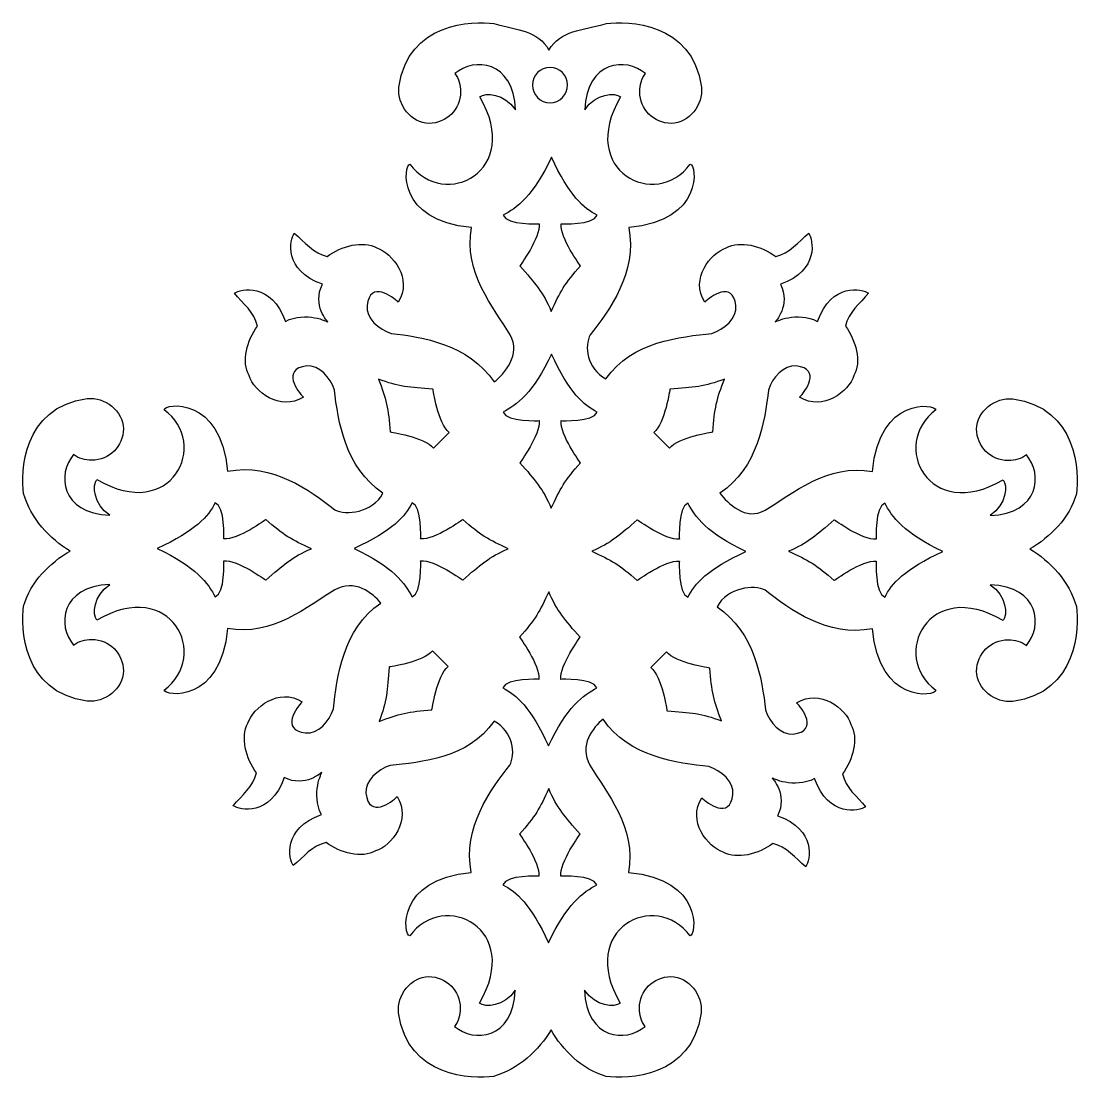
# Model space of a CAD drawing. Header units: centimetres. Extents: x 1 to 126, y -110 to -2.
# Drawn here: x 103.56 to 113.59, y -93.68 to -83.65 of the extents above; entities that cross this region are included whole.
import ezdxf

# ---------------------------------------------------------------- set-up
doc = ezdxf.new("R2010")
doc.units = ezdxf.units.CM
doc.header["$MEASUREMENT"] = 0
doc.layers.add('layer 1', color=7, linetype='Continuous')

msp = doc.modelspace()

# ---------------------------------------------------------------- linework, layer by layer
at = {"layer": 'layer 1', "color": 250}
for points, knots in [([(109.90951, -85.00401), (109.5863, -85.44467), (108.83051, -85.07389), (109.24767, -84.36676), (109.24767, -84.36676), (109.19245, -84.32027), (109.01589, -84.33237), (108.90816, -84.48882), (108.90816, -84.48882), (108.93033, -84.01864), (109.3018, -83.98812), (109.48289, -84.14538), (109.48289, -84.14538), (109.44838, -84.19419), (109.42944, -84.25377), (109.42944, -84.31811), (109.42944, -84.31811), (109.42944, -84.48349), (109.56351, -84.61756), (109.7289, -84.61756), (109.7289, -84.61756), (109.89429, -84.61756), (110.03644, -84.43918), (110.01409, -84.27532), (110.01409, -84.27532), (109.92853, -83.64787), (109.30977, -83.6488), (109.11362, -83.67069), (109.11362, -83.67069), (108.88077, -83.73706), (108.67963, -83.73273), (108.56898, -83.92245), (108.56898, -83.92245), (108.45831, -83.73273), (108.27918, -83.73706), (108.04631, -83.67069), (108.04631, -83.67069), (107.85017, -83.6488), (107.23141, -83.64787), (107.14584, -84.27532), (107.14584, -84.27532), (107.12349, -84.43918), (107.26564, -84.61756), (107.43104, -84.61756), (107.43104, -84.61756), (107.59643, -84.61756), (107.7305, -84.48349), (107.7305, -84.31811), (107.7305, -84.31811), (107.7305, -84.25377), (107.71156, -84.19419), (107.67704, -84.14538), (107.67704, -84.14538), (107.85814, -83.98812), (108.22962, -84.01864), (108.25178, -84.48882), (108.25178, -84.48882), (108.14405, -84.33237), (107.96749, -84.32027), (107.91226, -84.36676), (107.91226, -84.36676), (108.32943, -85.07389), (107.57364, -85.44467), (107.25043, -85.00401), (107.25043, -85.00401), (107.19174, -85.006), (107.11731, -85.54448), (107.83432, -85.60473), (107.83432, -85.60473), (107.75242, -86.03324), (108.04971, -86.36761), (108.19984, -86.62281), (108.19984, -86.62281), (108.30892, -86.80822), (108.14237, -86.99809), (108.04949, -87.07054), (108.04949, -87.07054), (107.80439, -86.70963), (107.36512, -86.6442), (107.07113, -86.60912), (107.07113, -86.60912), (106.95628, -86.57461), (106.82825, -86.46333), (106.8427, -86.34642), (106.8427, -86.34642), (106.87314, -86.10023), (107.08958, -86.26395), (107.13872, -86.31441), (107.13872, -86.31441), (107.27814, -86.09188), (107.08447, -85.84825), (106.93503, -85.79922), (106.93503, -85.79922), (106.80356, -85.72531), (106.59886, -85.78008), (106.46542, -85.87908), (106.46542, -85.87908), (106.33398, -85.85218), (106.25021, -85.74019), (106.15263, -85.66002), (106.15263, -85.66002), (106.11116, -85.72022), (106.04794, -86.01122), (106.41994, -86.14402), (106.41994, -86.14402), (106.32021, -86.34398), (106.47205, -86.5009), (106.47205, -86.5009), (106.47205, -86.5009), (106.47205, -86.5009), (106.2684, -86.39578), (106.06846, -86.49551), (106.06846, -86.49551), (105.93565, -86.12352), (105.64464, -86.18675), (105.58444, -86.2282), (105.58444, -86.2282), (105.66461, -86.3258), (105.77661, -86.40955), (105.80351, -86.54099), (105.80351, -86.54099), (105.7045, -86.67442), (105.64973, -86.87913), (105.72366, -87.01061), (105.72366, -87.01061), (105.77266, -87.16005), (106.0163, -87.35371), (106.23884, -87.21429), (106.23884, -87.21429), (106.18838, -87.16516), (106.02465, -86.9487), (106.27084, -86.91828), (106.27084, -86.91828), (106.38775, -86.90381), (106.49903, -87.03186), (106.53354, -87.1467), (106.53354, -87.1467), (106.56862, -87.4407), (106.63332, -87.8807), (106.99422, -88.12579), (106.99422, -88.12579), (106.89415, -88.30926), (106.64267, -88.33952), (106.53706, -88.28272), (106.53706, -88.28272), (106.30436, -88.09964), (105.94749, -87.8353), (105.51898, -87.91718), (105.51898, -87.91718), (105.45873, -87.20019), (104.92025, -87.27461), (104.91825, -87.3333), (104.91825, -87.3333), (105.35891, -87.65652), (104.98814, -88.41231), (104.28102, -87.99514), (104.28102, -87.99514), (104.23452, -88.05037), (104.24661, -88.22692), (104.40307, -88.33466), (104.40307, -88.33466), (103.93289, -88.31249), (103.90237, -87.94102), (104.05963, -87.75992), (104.05963, -87.75992), (104.10844, -87.79444), (104.16802, -87.81338), (104.23235, -87.81338), (104.23235, -87.81338), (104.39774, -87.81338), (104.53181, -87.67931), (104.53181, -87.51391), (104.53181, -87.51391), (104.53181, -87.34852), (104.35344, -87.20637), (104.18956, -87.22872), (104.18956, -87.22872), (103.56211, -87.31428), (103.56306, -87.93304), (103.58493, -88.12918), (103.58493, -88.12918), (103.65131, -88.36204), (103.83654, -88.56318), (104.02624, -88.67385), (104.02624, -88.67385), (103.83654, -88.78451), (103.65131, -88.96364), (103.58493, -89.1965), (103.58493, -89.1965), (103.56306, -89.39265), (103.56211, -90.0114), (104.18956, -90.09697), (104.18956, -90.09697), (104.35344, -90.11932), (104.53181, -89.97717), (104.53181, -89.81178), (104.53181, -89.81178), (104.53181, -89.64638), (104.39774, -89.51231), (104.23235, -89.51231), (104.23235, -89.51231), (104.16802, -89.51231), (104.10844, -89.53126), (104.05963, -89.56577), (104.05963, -89.56577), (103.90237, -89.38467), (103.93289, -89.0132), (104.40307, -88.99104), (104.40307, -88.99104), (104.24661, -89.09876), (104.23452, -89.27533), (104.28102, -89.33055), (104.28102, -89.33055), (104.98814, -88.91338), (105.35891, -89.66918), (104.91825, -89.99238), (104.91825, -89.99238), (104.92025, -90.05108), (105.45873, -90.12551), (105.51898, -89.40849), (105.51898, -89.40849), (105.94749, -89.49039), (106.28186, -89.1931), (106.53706, -89.04297), (106.53706, -89.04297), (106.72247, -88.93389), (106.90021, -89.07451), (106.97266, -89.16739), (106.97266, -89.16739), (106.61175, -89.4125), (106.55844, -89.87771), (106.52336, -90.17171), (106.52336, -90.17171), (106.48884, -90.28655), (106.37756, -90.41458), (106.26066, -90.40013), (106.26066, -90.40013), (106.01446, -90.3697), (106.17818, -90.15325), (106.22865, -90.10411), (106.22865, -90.10411), (106.00612, -89.9647), (105.76248, -90.15837), (105.71346, -90.3078), (105.71346, -90.3078), (105.63953, -90.43927), (105.69432, -90.64398), (105.79331, -90.77741), (105.79331, -90.77741), (105.76642, -90.90886), (105.65442, -90.99261), (105.57424, -91.0902), (105.57424, -91.0902), (105.63445, -91.13166), (105.92545, -91.19488), (106.05826, -90.8229), (106.05826, -90.8229), (106.2582, -90.92263), (106.41515, -90.77078), (106.41515, -90.77078), (106.41515, -90.77078), (106.41515, -90.77078), (106.31001, -90.97443), (106.40975, -91.17438), (106.40975, -91.17438), (106.03776, -91.30719), (106.10098, -91.59818), (106.14244, -91.65839), (106.14244, -91.65839), (106.24003, -91.57821), (106.32379, -91.46622), (106.45523, -91.43933), (106.45523, -91.43933), (106.58866, -91.53833), (106.79337, -91.5931), (106.92483, -91.51918), (106.92483, -91.51918), (107.07427, -91.47016), (107.26795, -91.22652), (107.12853, -91.00399), (107.12853, -91.00399), (107.07938, -91.05446), (106.86294, -91.21818), (106.8325, -90.97198), (106.8325, -90.97198), (106.81805, -90.85507), (106.9461, -90.7438), (107.06093, -90.70929), (107.06093, -90.70929), (107.35492, -90.6742), (107.80246, -90.64774), (108.04756, -90.28685), (108.04756, -90.28685), (108.23103, -90.38691), (108.25377, -90.60015), (108.19696, -90.70577), (108.19696, -90.70577), (108.01389, -90.93846), (107.74955, -91.29532), (107.83143, -91.72384), (107.83143, -91.72384), (107.11443, -91.78408), (107.18886, -92.32257), (107.24755, -92.32456), (107.24755, -92.32456), (107.57076, -91.8839), (108.32655, -92.25467), (107.90938, -92.9618), (107.90938, -92.9618), (107.96461, -93.00831), (108.14117, -92.9962), (108.2489, -92.83975), (108.2489, -92.83975), (108.22673, -93.30993), (107.85526, -93.34045), (107.67417, -93.18319), (107.67417, -93.18319), (107.70868, -93.13438), (107.72762, -93.07479), (107.72762, -93.01047), (107.72762, -93.01047), (107.72762, -92.84507), (107.59355, -92.711), (107.42816, -92.711), (107.42816, -92.711), (107.26277, -92.711), (107.12062, -92.88938), (107.14297, -93.05325), (107.14297, -93.05325), (107.22852, -93.68069), (107.84729, -93.67975), (108.04344, -93.65787), (108.04344, -93.65787), (108.27629, -93.5915), (108.47743, -93.40628), (108.5881, -93.21657), (108.5881, -93.21657), (108.69875, -93.40628), (108.87789, -93.5915), (109.11075, -93.65787), (109.11075, -93.65787), (109.30689, -93.67975), (109.92565, -93.68069), (110.01122, -93.05325), (110.01122, -93.05325), (110.03357, -92.88938), (109.89142, -92.711), (109.72602, -92.711), (109.72602, -92.711), (109.56063, -92.711), (109.42656, -92.84507), (109.42656, -93.01047), (109.42656, -93.01047), (109.42656, -93.07479), (109.44551, -93.13438), (109.48002, -93.18319), (109.48002, -93.18319), (109.29893, -93.34045), (108.92745, -93.30993), (108.90528, -92.83975), (108.90528, -92.83975), (109.01301, -92.9962), (109.18957, -93.00831), (109.2448, -92.9618), (109.2448, -92.9618), (108.82763, -92.25467), (109.58343, -91.8839), (109.90664, -92.32456), (109.90664, -92.32456), (109.96533, -92.32257), (110.03975, -91.78408), (109.32276, -91.72384), (109.32276, -91.72384), (109.40464, -91.29532), (109.10736, -90.96095), (108.95722, -90.70577), (108.95722, -90.70577), (108.84814, -90.52035), (108.98876, -90.34261), (109.08164, -90.27016), (109.08164, -90.27016), (109.32675, -90.63108), (109.79194, -90.68439), (110.08593, -90.71948), (110.08593, -90.71948), (110.20078, -90.75399), (110.32882, -90.86527), (110.31436, -90.98218), (110.31436, -90.98218), (110.28394, -91.22836), (110.06748, -91.06464), (110.01834, -91.01418), (110.01834, -91.01418), (109.87892, -91.2367), (110.07259, -91.48035), (110.22204, -91.52936), (110.22204, -91.52936), (110.3535, -91.60329), (110.5582, -91.54852), (110.69164, -91.44951), (110.69164, -91.44951), (110.82308, -91.47641), (110.90685, -91.58841), (111.00443, -91.66858), (111.00443, -91.66858), (111.0459, -91.60838), (111.10912, -91.31738), (110.73712, -91.18456), (110.73712, -91.18456), (110.83685, -90.98462), (110.68502, -90.82769), (110.68502, -90.82769), (110.68502, -90.82769), (110.68502, -90.82769), (110.88866, -90.93281), (111.08862, -90.83308), (111.08862, -90.83308), (111.22143, -91.20508), (111.51243, -91.14185), (111.57263, -91.10038), (111.57263, -91.10038), (111.49245, -91.00281), (111.38045, -90.91904), (111.35357, -90.7876), (111.35357, -90.7876), (111.45256, -90.65417), (111.50734, -90.44946), (111.4334, -90.31799), (111.4334, -90.31799), (111.3844, -90.16855), (111.14074, -89.97488), (110.91822, -90.1143), (110.91822, -90.1143), (110.96868, -90.16344), (111.13241, -90.3799), (110.88622, -90.41032), (110.88622, -90.41032), (110.76931, -90.42477), (110.65804, -90.29674), (110.62352, -90.18189), (110.62352, -90.18189), (110.58844, -89.8879), (110.52374, -89.4479), (110.16284, -89.20281), (110.16284, -89.20281), (110.26291, -89.01933), (110.5144, -88.98904), (110.62, -89.04585), (110.62, -89.04585), (110.8527, -89.22892), (111.20957, -89.49327), (111.63808, -89.41138), (111.63808, -89.41138), (111.69833, -90.12838), (112.23682, -90.05395), (112.23881, -89.99526), (112.23881, -89.99526), (111.79815, -89.67205), (112.16892, -88.91626), (112.87604, -89.33343), (112.87604, -89.33343), (112.92256, -89.2782), (112.91045, -89.10165), (112.75399, -88.99391), (112.75399, -88.99391), (113.22417, -89.01608), (113.25469, -89.38755), (113.09743, -89.56865), (113.09743, -89.56865), (113.04862, -89.53413), (112.98904, -89.51519), (112.92471, -89.51519), (112.92471, -89.51519), (112.75932, -89.51519), (112.62525, -89.64926), (112.62525, -89.81465), (112.62525, -89.81465), (112.62525, -89.98005), (112.80362, -90.1222), (112.9675, -90.09985), (112.9675, -90.09985), (113.59495, -90.01429), (113.59401, -89.39552), (113.57213, -89.19938), (113.57213, -89.19938), (113.50576, -88.96653), (113.32052, -88.76538), (113.13083, -88.65473), (113.13083, -88.65473), (113.32052, -88.54406), (113.50576, -88.36493), (113.57213, -88.13207), (113.57213, -88.13207), (113.59401, -87.93592), (113.59495, -87.31716), (112.9675, -87.23159), (112.9675, -87.23159), (112.80362, -87.20925), (112.62525, -87.3514), (112.62525, -87.51679), (112.62525, -87.51679), (112.62525, -87.68218), (112.75932, -87.81626), (112.92471, -87.81626), (112.92471, -87.81626), (112.98904, -87.81626), (113.04862, -87.79731), (113.09743, -87.7628), (113.09743, -87.7628), (113.25469, -87.94389), (113.22417, -88.31536), (112.75399, -88.33753), (112.75399, -88.33753), (112.91045, -88.22981), (112.92256, -88.05326), (112.87604, -87.99801), (112.87604, -87.99801), (112.16892, -88.41518), (111.79815, -87.65939), (112.23881, -87.33618), (112.23881, -87.33618), (112.23682, -87.27749), (111.69833, -87.20306), (111.63808, -87.92007), (111.63808, -87.92007), (111.20957, -87.83818), (110.8752, -88.13546), (110.62, -88.28559), (110.62, -88.28559), (110.43459, -88.39467), (110.26314, -88.21868), (110.1907, -88.12579), (110.1907, -88.12579), (110.5516, -87.8807), (110.6163, -87.4407), (110.65138, -87.1467), (110.65138, -87.1467), (110.68589, -87.03186), (110.79717, -86.90381), (110.91408, -86.91828), (110.91408, -86.91828), (111.16027, -86.9487), (110.99655, -87.16516), (110.94609, -87.21429), (110.94609, -87.21429), (111.16862, -87.35371), (111.41226, -87.16005), (111.46128, -87.01061), (111.46128, -87.01061), (111.53519, -86.87913), (111.48041, -86.67442), (111.38142, -86.54099), (111.38142, -86.54099), (111.4083, -86.40955), (111.52031, -86.3258), (111.60048, -86.2282), (111.60048, -86.2282), (111.54028, -86.18675), (111.24929, -86.12352), (111.11647, -86.49551), (111.11647, -86.49551), (110.91652, -86.39578), (110.71288, -86.5009), (110.71288, -86.5009), (110.71288, -86.5009), (110.71288, -86.5009), (110.86473, -86.34398), (110.76499, -86.14402), (110.76499, -86.14402), (111.13697, -86.01122), (111.07375, -85.72022), (111.0323, -85.66002), (111.0323, -85.66002), (110.93471, -85.74019), (110.85094, -85.85218), (110.71951, -85.87908), (110.71951, -85.87908), (110.58608, -85.78008), (110.38135, -85.72531), (110.24989, -85.79922), (110.24989, -85.79922), (110.10045, -85.84825), (109.90679, -86.09188), (110.04619, -86.31441), (110.04619, -86.31441), (110.09534, -86.26395), (110.31179, -86.10023), (110.34223, -86.34642), (110.34223, -86.34642), (110.35667, -86.46333), (110.22864, -86.57461), (110.1138, -86.60912), (110.1138, -86.60912), (109.8198, -86.6442), (109.3546, -86.68082), (109.10952, -87.04173), (109.10952, -87.04173), (108.92604, -86.94166), (108.90329, -86.72842), (108.96009, -86.62281), (108.96009, -86.62281), (109.14317, -86.39013), (109.40751, -86.03324), (109.32563, -85.60473), (109.32563, -85.60473), (110.04263, -85.54448), (109.9682, -85.006), (109.90951, -85.00401)], [0, 0, 0, 0, 0.00653595, 0.00653595, 0.00653595, 0.00653595, 0.0130719, 0.0130719, 0.0130719, 0.0130719, 0.01960784, 0.01960784, 0.01960784, 0.01960784, 0.02614379, 0.02614379, 0.02614379, 0.02614379, 0.03267974, 0.03267974, 0.03267974, 0.03267974, 0.03921569, 0.03921569, 0.03921569, 0.03921569, 0.04575163, 0.04575163, 0.04575163, 0.04575163, 0.05228758, 0.05228758, 0.05228758, 0.05228758, 0.05882353, 0.05882353, 0.05882353, 0.05882353, 0.06535948, 0.06535948, 0.06535948, 0.06535948, 0.07189542, 0.07189542, 0.07189542, 0.07189542, 0.07843137, 0.07843137, 0.07843137, 0.07843137, 0.08496732, 0.08496732, 0.08496732, 0.08496732, 0.09150327, 0.09150327, 0.09150327, 0.09150327, 0.09803922, 0.09803922, 0.09803922, 0.09803922, 0.10457516, 0.10457516, 0.10457516, 0.10457516, 0.11111111, 0.11111111, 0.11111111, 0.11111111, 0.11764706, 0.11764706, 0.11764706, 0.11764706, 0.12418301, 0.12418301, 0.12418301, 0.12418301, 0.13071895, 0.13071895, 0.13071895, 0.13071895, 0.1372549, 0.1372549, 0.1372549, 0.1372549, 0.14379085, 0.14379085, 0.14379085, 0.14379085, 0.1503268, 0.1503268, 0.1503268, 0.1503268, 0.15686275, 0.15686275, 0.15686275, 0.15686275, 0.16339869, 0.16339869, 0.16339869, 0.16339869, 0.16993464, 0.16993464, 0.16993464, 0.16993464, 0.17647059, 0.17647059, 0.17647059, 0.17647059, 0.18300654, 0.18300654, 0.18300654, 0.18300654, 0.18954248, 0.18954248, 0.18954248, 0.18954248, 0.19607843, 0.19607843, 0.19607843, 0.19607843, 0.20261438, 0.20261438, 0.20261438, 0.20261438, 0.20915033, 0.20915033, 0.20915033, 0.20915033, 0.21568627, 0.21568627, 0.21568627, 0.21568627, 0.22222222, 0.22222222, 0.22222222, 0.22222222, 0.22875817, 0.22875817, 0.22875817, 0.22875817, 0.23529412, 0.23529412, 0.23529412, 0.23529412, 0.24183007, 0.24183007, 0.24183007, 0.24183007, 0.24836601, 0.24836601, 0.24836601, 0.24836601, 0.25490196, 0.25490196, 0.25490196, 0.25490196, 0.26143791, 0.26143791, 0.26143791, 0.26143791, 0.26797386, 0.26797386, 0.26797386, 0.26797386, 0.2745098, 0.2745098, 0.2745098, 0.2745098, 0.28104575, 0.28104575, 0.28104575, 0.28104575, 0.2875817, 0.2875817, 0.2875817, 0.2875817, 0.29411765, 0.29411765, 0.29411765, 0.29411765, 0.30065359, 0.30065359, 0.30065359, 0.30065359, 0.30718954, 0.30718954, 0.30718954, 0.30718954, 0.31372549, 0.31372549, 0.31372549, 0.31372549, 0.32026144, 0.32026144, 0.32026144, 0.32026144, 0.32679739, 0.32679739, 0.32679739, 0.32679739, 0.33333333, 0.33333333, 0.33333333, 0.33333333, 0.33986928, 0.33986928, 0.33986928, 0.33986928, 0.34640523, 0.34640523, 0.34640523, 0.34640523, 0.35294118, 0.35294118, 0.35294118, 0.35294118, 0.35947712, 0.35947712, 0.35947712, 0.35947712, 0.36601307, 0.36601307, 0.36601307, 0.36601307, 0.37254902, 0.37254902, 0.37254902, 0.37254902, 0.37908497, 0.37908497, 0.37908497, 0.37908497, 0.38562092, 0.38562092, 0.38562092, 0.38562092, 0.39215686, 0.39215686, 0.39215686, 0.39215686, 0.39869281, 0.39869281, 0.39869281, 0.39869281, 0.40522876, 0.40522876, 0.40522876, 0.40522876, 0.41176471, 0.41176471, 0.41176471, 0.41176471, 0.41830065, 0.41830065, 0.41830065, 0.41830065, 0.4248366, 0.4248366, 0.4248366, 0.4248366, 0.43137255, 0.43137255, 0.43137255, 0.43137255, 0.4379085, 0.4379085, 0.4379085, 0.4379085, 0.44444444, 0.44444444, 0.44444444, 0.44444444, 0.45098039, 0.45098039, 0.45098039, 0.45098039, 0.45751634, 0.45751634, 0.45751634, 0.45751634, 0.46405229, 0.46405229, 0.46405229, 0.46405229, 0.47058824, 0.47058824, 0.47058824, 0.47058824, 0.47712418, 0.47712418, 0.47712418, 0.47712418, 0.48366013, 0.48366013, 0.48366013, 0.48366013, 0.49019608, 0.49019608, 0.49019608, 0.49019608, 0.49673203, 0.49673203, 0.49673203, 0.49673203, 0.50326797, 0.50326797, 0.50326797, 0.50326797, 0.50980392, 0.50980392, 0.50980392, 0.50980392, 0.51633987, 0.51633987, 0.51633987, 0.51633987, 0.52287582, 0.52287582, 0.52287582, 0.52287582, 0.52941176, 0.52941176, 0.52941176, 0.52941176, 0.53594771, 0.53594771, 0.53594771, 0.53594771, 0.54248366, 0.54248366, 0.54248366, 0.54248366, 0.54901961, 0.54901961, 0.54901961, 0.54901961, 0.55555556, 0.55555556, 0.55555556, 0.55555556, 0.5620915, 0.5620915, 0.5620915, 0.5620915, 0.56862745, 0.56862745, 0.56862745, 0.56862745, 0.5751634, 0.5751634, 0.5751634, 0.5751634, 0.58169935, 0.58169935, 0.58169935, 0.58169935, 0.58823529, 0.58823529, 0.58823529, 0.58823529, 0.59477124, 0.59477124, 0.59477124, 0.59477124, 0.60130719, 0.60130719, 0.60130719, 0.60130719, 0.60784314, 0.60784314, 0.60784314, 0.60784314, 0.61437908, 0.61437908, 0.61437908, 0.61437908, 0.62091503, 0.62091503, 0.62091503, 0.62091503, 0.62745098, 0.62745098, 0.62745098, 0.62745098, 0.63398693, 0.63398693, 0.63398693, 0.63398693, 0.64052288, 0.64052288, 0.64052288, 0.64052288, 0.64705882, 0.64705882, 0.64705882, 0.64705882, 0.65359477, 0.65359477, 0.65359477, 0.65359477, 0.66013072, 0.66013072, 0.66013072, 0.66013072, 0.66666667, 0.66666667, 0.66666667, 0.66666667, 0.67320261, 0.67320261, 0.67320261, 0.67320261, 0.67973856, 0.67973856, 0.67973856, 0.67973856, 0.68627451, 0.68627451, 0.68627451, 0.68627451, 0.69281046, 0.69281046, 0.69281046, 0.69281046, 0.69934641, 0.69934641, 0.69934641, 0.69934641, 0.70588235, 0.70588235, 0.70588235, 0.70588235, 0.7124183, 0.7124183, 0.7124183, 0.7124183, 0.71895425, 0.71895425, 0.71895425, 0.71895425, 0.7254902, 0.7254902, 0.7254902, 0.7254902, 0.73202614, 0.73202614, 0.73202614, 0.73202614, 0.73856209, 0.73856209, 0.73856209, 0.73856209, 0.74509804, 0.74509804, 0.74509804, 0.74509804, 0.75163399, 0.75163399, 0.75163399, 0.75163399, 0.75816993, 0.75816993, 0.75816993, 0.75816993, 0.76470588, 0.76470588, 0.76470588, 0.76470588, 0.77124183, 0.77124183, 0.77124183, 0.77124183, 0.77777778, 0.77777778, 0.77777778, 0.77777778, 0.78431373, 0.78431373, 0.78431373, 0.78431373, 0.79084967, 0.79084967, 0.79084967, 0.79084967, 0.79738562, 0.79738562, 0.79738562, 0.79738562, 0.80392157, 0.80392157, 0.80392157, 0.80392157, 0.81045752, 0.81045752, 0.81045752, 0.81045752, 0.81699346, 0.81699346, 0.81699346, 0.81699346, 0.82352941, 0.82352941, 0.82352941, 0.82352941, 0.83006536, 0.83006536, 0.83006536, 0.83006536, 0.83660131, 0.83660131, 0.83660131, 0.83660131, 0.84313725, 0.84313725, 0.84313725, 0.84313725, 0.8496732, 0.8496732, 0.8496732, 0.8496732, 0.85620915, 0.85620915, 0.85620915, 0.85620915, 0.8627451, 0.8627451, 0.8627451, 0.8627451, 0.86928105, 0.86928105, 0.86928105, 0.86928105, 0.87581699, 0.87581699, 0.87581699, 0.87581699, 0.88235294, 0.88235294, 0.88235294, 0.88235294, 0.88888889, 0.88888889, 0.88888889, 0.88888889, 0.89542484, 0.89542484, 0.89542484, 0.89542484, 0.90196078, 0.90196078, 0.90196078, 0.90196078, 0.90849673, 0.90849673, 0.90849673, 0.90849673, 0.91503268, 0.91503268, 0.91503268, 0.91503268, 0.92156863, 0.92156863, 0.92156863, 0.92156863, 0.92810458, 0.92810458, 0.92810458, 0.92810458, 0.93464052, 0.93464052, 0.93464052, 0.93464052, 0.94117647, 0.94117647, 0.94117647, 0.94117647, 0.94771242, 0.94771242, 0.94771242, 0.94771242, 0.95424837, 0.95424837, 0.95424837, 0.95424837, 0.96078431, 0.96078431, 0.96078431, 0.96078431, 0.96732026, 0.96732026, 0.96732026, 0.96732026, 0.97385621, 0.97385621, 0.97385621, 0.97385621, 0.98039216, 0.98039216, 0.98039216, 0.98039216, 0.9869281, 0.9869281, 0.9869281, 0.9869281, 1, 1, 1, 1]), ([(108.57853, -84.42175), (108.48616, -84.42175), (108.41127, -84.34687), (108.41127, -84.2545), (108.41127, -84.2545), (108.41127, -84.16213), (108.48616, -84.08724), (108.57853, -84.08724), (108.57853, -84.08724), (108.6709, -84.08724), (108.74579, -84.16213), (108.74579, -84.2545), (108.74579, -84.2545), (108.74579, -84.34687), (108.6709, -84.42175), (108.57853, -84.42175)], [0, 0, 0, 0, 0.2, 0.2, 0.2, 0.2, 0.4, 0.4, 0.4, 0.4, 0.6, 0.6, 0.6, 0.6, 1, 1, 1, 1]), ([(108.86759, -85.96834), (108.7232, -86.13111), (108.67031, -86.21911), (108.59097, -86.401), (108.59097, -86.401), (108.51162, -86.21911), (108.43674, -86.13111), (108.29235, -85.96834), (108.29235, -85.96834), (108.29235, -85.96834), (108.48928, -85.70359), (108.47501, -85.5691), (108.47501, -85.5691), (108.47501, -85.5691), (108.17178, -85.58496), (108.13356, -85.48814), (108.13356, -85.48814), (108.25924, -85.42594), (108.42462, -85.30206), (108.59192, -84.93761), (108.59192, -84.93761), (108.7592, -85.30206), (108.90071, -85.42594), (109.02637, -85.48814), (109.02637, -85.48814), (108.98815, -85.58496), (108.68492, -85.5691), (108.68492, -85.5691), (108.68492, -85.5691), (108.67066, -85.70359), (108.86759, -85.96834), (108.86759, -85.96834)], [0, 0, 0, 0, 0.11111111, 0.11111111, 0.11111111, 0.11111111, 0.22222222, 0.22222222, 0.22222222, 0.22222222, 0.33333333, 0.33333333, 0.33333333, 0.33333333, 0.44444444, 0.44444444, 0.44444444, 0.44444444, 0.55555556, 0.55555556, 0.55555556, 0.55555556, 0.66666667, 0.66666667, 0.66666667, 0.66666667, 0.77777778, 0.77777778, 0.77777778, 0.77777778, 1, 1, 1, 1]), ([(108.59097, -88.26903), (108.51162, -88.08715), (108.43674, -87.99914), (108.29235, -87.83636), (108.29235, -87.83636), (108.29235, -87.83636), (108.48928, -87.57164), (108.47501, -87.43715), (108.47501, -87.43715), (108.47501, -87.43715), (108.17178, -87.45298), (108.13356, -87.35617), (108.13356, -87.35617), (108.25924, -87.29397), (108.42462, -87.17009), (108.59192, -86.80565), (108.59192, -86.80565), (108.7592, -87.17009), (108.90071, -87.29397), (109.02637, -87.35617), (109.02637, -87.35617), (108.98815, -87.45298), (108.68492, -87.43715), (108.68492, -87.43715), (108.68492, -87.43715), (108.67066, -87.57164), (108.86759, -87.83636), (108.86759, -87.83636), (108.86759, -87.83636), (108.7232, -87.99914), (108.67031, -88.08715), (108.59097, -88.26903)], [0, 0, 0, 0, 0.11111111, 0.11111111, 0.11111111, 0.11111111, 0.22222222, 0.22222222, 0.22222222, 0.22222222, 0.33333333, 0.33333333, 0.33333333, 0.33333333, 0.44444444, 0.44444444, 0.44444444, 0.44444444, 0.55555556, 0.55555556, 0.55555556, 0.55555556, 0.66666667, 0.66666667, 0.66666667, 0.66666667, 0.77777778, 0.77777778, 0.77777778, 0.77777778, 1, 1, 1, 1]), ([(107.4732, -87.69721), (107.38819, -87.59202), (107.06174, -87.54407), (107.06174, -87.54407), (107.06174, -87.54407), (107.04874, -87.32688), (107.0239, -87.22725), (106.95139, -87.04252), (106.95139, -87.04252), (107.13612, -87.11503), (107.2513, -87.12432), (107.46849, -87.13732), (107.46849, -87.13732), (107.46849, -87.13732), (107.51644, -87.46377), (107.62162, -87.54878), (107.62162, -87.54878), (107.62162, -87.54878), (107.4732, -87.69721), (107.4732, -87.69721)], [0, 0, 0, 0, 0.16666667, 0.16666667, 0.16666667, 0.16666667, 0.33333333, 0.33333333, 0.33333333, 0.33333333, 0.5, 0.5, 0.5, 0.5, 0.66666667, 0.66666667, 0.66666667, 0.66666667, 1, 1, 1, 1]), ([(110.12319, -87.54407), (110.12319, -87.54407), (109.79674, -87.59202), (109.71172, -87.69721), (109.71172, -87.69721), (109.71172, -87.69721), (109.5633, -87.54878), (109.5633, -87.54878), (109.5633, -87.54878), (109.66849, -87.46377), (109.71642, -87.13732), (109.71642, -87.13732), (109.71642, -87.13732), (109.93362, -87.12432), (110.0488, -87.11503), (110.23352, -87.04252), (110.23352, -87.04252), (110.16103, -87.22725), (110.13619, -87.32688), (110.12319, -87.54407)], [0, 0, 0, 0, 0.16666667, 0.16666667, 0.16666667, 0.16666667, 0.33333333, 0.33333333, 0.33333333, 0.33333333, 0.5, 0.5, 0.5, 0.5, 0.66666667, 0.66666667, 0.66666667, 0.66666667, 1, 1, 1, 1]), ([(106.31525, -88.65184), (106.13337, -88.7312), (106.04536, -88.80608), (105.88258, -88.95047), (105.88258, -88.95047), (105.88258, -88.95047), (105.61784, -88.75353), (105.48335, -88.7678), (105.48335, -88.7678), (105.48335, -88.7678), (105.4992, -89.07103), (105.40239, -89.10925), (105.40239, -89.10925), (105.34018, -88.98359), (105.21631, -88.81819), (104.85187, -88.6509), (104.85187, -88.6509), (105.21631, -88.48362), (105.34018, -88.3421), (105.40239, -88.21644), (105.40239, -88.21644), (105.4992, -88.25466), (105.48335, -88.55789), (105.48335, -88.55789), (105.48335, -88.55789), (105.61784, -88.57216), (105.88258, -88.37522), (105.88258, -88.37522), (105.88258, -88.37522), (106.04536, -88.51961), (106.13337, -88.5725), (106.31525, -88.65184)], [0, 0, 0, 0, 0.11111111, 0.11111111, 0.11111111, 0.11111111, 0.22222222, 0.22222222, 0.22222222, 0.22222222, 0.33333333, 0.33333333, 0.33333333, 0.33333333, 0.44444444, 0.44444444, 0.44444444, 0.44444444, 0.55555556, 0.55555556, 0.55555556, 0.55555556, 0.66666667, 0.66666667, 0.66666667, 0.66666667, 0.77777778, 0.77777778, 0.77777778, 0.77777778, 1, 1, 1, 1]), ([(108.18327, -88.65186), (108.00137, -88.73121), (107.91338, -88.80609), (107.7506, -88.95048), (107.7506, -88.95048), (107.7506, -88.95048), (107.48586, -88.75355), (107.35137, -88.76782), (107.35137, -88.76782), (107.35137, -88.76782), (107.36722, -89.07105), (107.27041, -89.10926), (107.27041, -89.10926), (107.2082, -88.9836), (107.08433, -88.81821), (106.71987, -88.65091), (106.71987, -88.65091), (107.08433, -88.48362), (107.2082, -88.34212), (107.27041, -88.21645), (107.27041, -88.21645), (107.36722, -88.25467), (107.35137, -88.5579), (107.35137, -88.5579), (107.35137, -88.5579), (107.48586, -88.57218), (107.7506, -88.37524), (107.7506, -88.37524), (107.7506, -88.37524), (107.91338, -88.51963), (108.00137, -88.57251), (108.18327, -88.65186)], [0, 0, 0, 0, 0.11111111, 0.11111111, 0.11111111, 0.11111111, 0.22222222, 0.22222222, 0.22222222, 0.22222222, 0.33333333, 0.33333333, 0.33333333, 0.33333333, 0.44444444, 0.44444444, 0.44444444, 0.44444444, 0.55555556, 0.55555556, 0.55555556, 0.55555556, 0.66666667, 0.66666667, 0.66666667, 0.66666667, 0.77777778, 0.77777778, 0.77777778, 0.77777778, 1, 1, 1, 1]), ([(109.88665, -89.11214), (109.78984, -89.07393), (109.80569, -88.77069), (109.80569, -88.77069), (109.80569, -88.77069), (109.6712, -88.75642), (109.40647, -88.95335), (109.40647, -88.95335), (109.40647, -88.95335), (109.24369, -88.80897), (109.15567, -88.75609), (108.97379, -88.67673), (108.97379, -88.67673), (109.15567, -88.59738), (109.24369, -88.52251), (109.40647, -88.37811), (109.40647, -88.37811), (109.40647, -88.37811), (109.6712, -88.57506), (109.80569, -88.56079), (109.80569, -88.56079), (109.80569, -88.56079), (109.78984, -88.25755), (109.88665, -88.21934), (109.88665, -88.21934), (109.94886, -88.345), (110.07273, -88.51039), (110.43719, -88.67768), (110.43719, -88.67768), (110.07273, -88.84498), (109.94886, -88.98648), (109.88665, -89.11214)], [0, 0, 0, 0, 0.11111111, 0.11111111, 0.11111111, 0.11111111, 0.22222222, 0.22222222, 0.22222222, 0.22222222, 0.33333333, 0.33333333, 0.33333333, 0.33333333, 0.44444444, 0.44444444, 0.44444444, 0.44444444, 0.55555556, 0.55555556, 0.55555556, 0.55555556, 0.66666667, 0.66666667, 0.66666667, 0.66666667, 0.77777778, 0.77777778, 0.77777778, 0.77777778, 1, 1, 1, 1]), ([(111.75467, -89.11212), (111.65786, -89.07392), (111.67371, -88.77068), (111.67371, -88.77068), (111.67371, -88.77068), (111.53922, -88.75641), (111.27448, -88.95334), (111.27448, -88.95334), (111.27448, -88.95334), (111.1117, -88.80895), (111.02369, -88.75608), (110.84181, -88.67672), (110.84181, -88.67672), (111.02369, -88.59737), (111.1117, -88.52249), (111.27448, -88.3781), (111.27448, -88.3781), (111.27448, -88.3781), (111.53922, -88.57505), (111.67371, -88.56078), (111.67371, -88.56078), (111.67371, -88.56078), (111.65786, -88.25754), (111.75467, -88.21932), (111.75467, -88.21932), (111.81688, -88.34499), (111.94075, -88.51037), (112.30519, -88.67767), (112.30519, -88.67767), (111.94075, -88.84496), (111.81688, -88.98647), (111.75467, -89.11212)], [0, 0, 0, 0, 0.11111111, 0.11111111, 0.11111111, 0.11111111, 0.22222222, 0.22222222, 0.22222222, 0.22222222, 0.33333333, 0.33333333, 0.33333333, 0.33333333, 0.44444444, 0.44444444, 0.44444444, 0.44444444, 0.55555556, 0.55555556, 0.55555556, 0.55555556, 0.66666667, 0.66666667, 0.66666667, 0.66666667, 0.77777778, 0.77777778, 0.77777778, 0.77777778, 1, 1, 1, 1]), ([(108.13069, -89.97243), (108.16891, -89.87561), (108.47214, -89.89146), (108.47214, -89.89146), (108.47214, -89.89146), (108.48641, -89.75697), (108.28947, -89.49224), (108.28947, -89.49224), (108.28947, -89.49224), (108.43387, -89.32946), (108.48675, -89.24145), (108.56609, -89.05956), (108.56609, -89.05956), (108.64544, -89.24145), (108.72032, -89.32946), (108.86471, -89.49224), (108.86471, -89.49224), (108.86471, -89.49224), (108.66778, -89.75697), (108.68205, -89.89146), (108.68205, -89.89146), (108.68205, -89.89146), (108.98528, -89.87561), (109.0235, -89.97243), (109.0235, -89.97243), (108.89784, -90.03463), (108.73244, -90.15851), (108.56514, -90.52295), (108.56514, -90.52295), (108.39786, -90.15851), (108.25635, -90.03463), (108.13069, -89.97243)], [0, 0, 0, 0, 0.11111111, 0.11111111, 0.11111111, 0.11111111, 0.22222222, 0.22222222, 0.22222222, 0.22222222, 0.33333333, 0.33333333, 0.33333333, 0.33333333, 0.44444444, 0.44444444, 0.44444444, 0.44444444, 0.55555556, 0.55555556, 0.55555556, 0.55555556, 0.66666667, 0.66666667, 0.66666667, 0.66666667, 0.77777778, 0.77777778, 0.77777778, 0.77777778, 1, 1, 1, 1]), ([(107.61144, -89.76962), (107.50624, -89.85464), (107.45831, -90.18109), (107.45831, -90.18109), (107.45831, -90.18109), (107.2411, -90.19409), (107.14148, -90.21893), (106.95676, -90.29144), (106.95676, -90.29144), (107.02927, -90.10671), (107.03855, -89.99152), (107.05156, -89.77433), (107.05156, -89.77433), (107.05156, -89.77433), (107.378, -89.72639), (107.463, -89.62121), (107.463, -89.62121), (107.463, -89.62121), (107.61144, -89.76962), (107.61144, -89.76962)], [0, 0, 0, 0, 0.16666667, 0.16666667, 0.16666667, 0.16666667, 0.33333333, 0.33333333, 0.33333333, 0.33333333, 0.5, 0.5, 0.5, 0.5, 0.66666667, 0.66666667, 0.66666667, 0.66666667, 1, 1, 1, 1]), ([(109.53544, -89.77982), (109.53544, -89.77982), (109.68386, -89.63139), (109.68386, -89.63139), (109.68386, -89.63139), (109.76887, -89.73658), (110.09532, -89.78453), (110.09532, -89.78453), (110.09532, -89.78453), (110.10832, -90.00172), (110.13316, -90.10134), (110.20567, -90.28608), (110.20567, -90.28608), (110.02094, -90.21357), (109.90576, -90.20427), (109.68857, -90.19128), (109.68857, -90.19128), (109.68857, -90.19128), (109.64062, -89.86483), (109.53544, -89.77982)], [0, 0, 0, 0, 0.16666667, 0.16666667, 0.16666667, 0.16666667, 0.33333333, 0.33333333, 0.33333333, 0.33333333, 0.5, 0.5, 0.5, 0.5, 0.66666667, 0.66666667, 0.66666667, 0.66666667, 1, 1, 1, 1]), ([(108.13069, -91.84044), (108.16891, -91.74361), (108.47214, -91.75946), (108.47214, -91.75946), (108.47214, -91.75946), (108.48641, -91.62497), (108.28947, -91.36023), (108.28947, -91.36023), (108.28947, -91.36023), (108.43387, -91.19746), (108.48675, -91.10945), (108.56609, -90.92756), (108.56609, -90.92756), (108.64544, -91.10945), (108.72032, -91.19746), (108.86471, -91.36023), (108.86471, -91.36023), (108.86471, -91.36023), (108.66778, -91.62497), (108.68205, -91.75946), (108.68205, -91.75946), (108.68205, -91.75946), (108.98528, -91.74361), (109.0235, -91.84044), (109.0235, -91.84044), (108.89784, -91.90263), (108.73244, -92.0265), (108.56514, -92.39096), (108.56514, -92.39096), (108.39786, -92.0265), (108.25635, -91.90263), (108.13069, -91.84044)], [0, 0, 0, 0, 0.11111111, 0.11111111, 0.11111111, 0.11111111, 0.22222222, 0.22222222, 0.22222222, 0.22222222, 0.33333333, 0.33333333, 0.33333333, 0.33333333, 0.44444444, 0.44444444, 0.44444444, 0.44444444, 0.55555556, 0.55555556, 0.55555556, 0.55555556, 0.66666667, 0.66666667, 0.66666667, 0.66666667, 0.77777778, 0.77777778, 0.77777778, 0.77777778, 1, 1, 1, 1])]:
    msp.add_open_spline(points, degree=3, knots=knots, dxfattribs=at)

doc.saveas('drawing.dxf')
